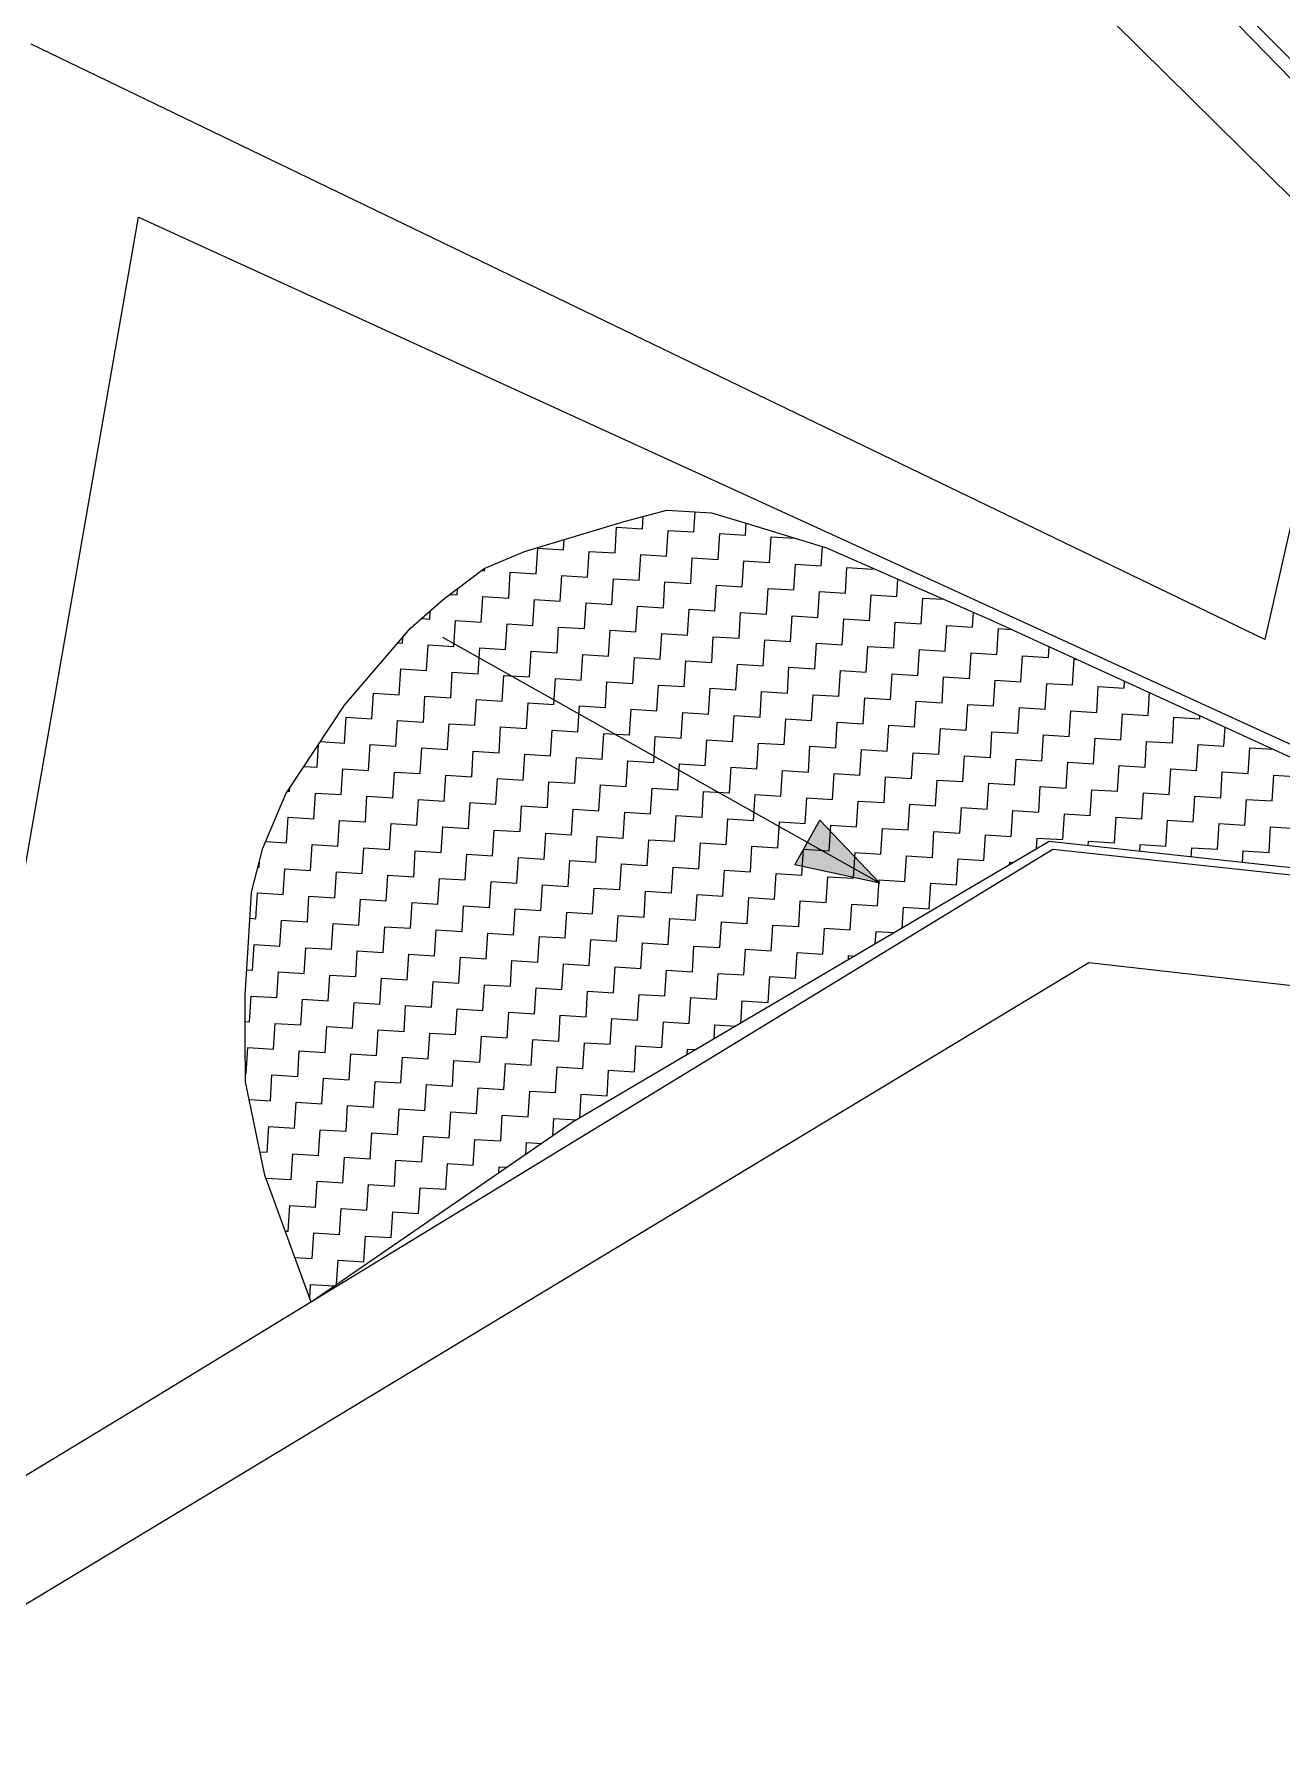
# Model space of a CAD drawing. Header units: metres. Extents: x 278801 to 279668, y 2074665 to 2075564.
# Drawn here: x 279489.3 to 279545.5, y 2074991.9 to 2075069.1 of the extents above; entities that cross this region are included whole.
import ezdxf

# ---------------------------------------------------------------- set-up
doc = ezdxf.new("R2010")
doc.units = ezdxf.units.M
for name, color, linetype in [('POLY_HATCH', 12, 'Continuous'), ('POLY_ROAD', 30, 'Continuous'), ('V_BOUND_LINE', 7, 'Continuous')]:
    doc.layers.add(name, color=color, linetype=linetype)

msp = doc.modelspace()

# ---------------------------------------------------------------- hatches: boundary and pattern name
h = msp.add_hatch(color=256)
h.paths.add_polyline_path([(279524.117, 2075032.663), (279523.554, 2075031.663), (279527.386, 2075030.825)])
h.paths.add_polyline_path([(279527.386, 2075030.825), (279524.679, 2075033.663), (279524.117, 2075032.663)])

# ---------------------------------------------------------------- linework, layer by layer
for points in [[(279527.386, 2075030.825), (279507.689, 2075041.897)], [(279523.554, 2075031.663), (279524.679, 2075033.663)], [(279527.386, 2075030.825), (279524.679, 2075033.663)], [(279527.386, 2075030.825), (279523.554, 2075031.663)]]:
    msp.add_lwpolyline(points)
at = {"layer": 'POLY_HATCH'}
for p, q in [((279553.365, 2075060.42), (279516.886, 2075097.272)), ((279511.365, 2075045.782), (279515.861, 2075047.139)), ((279515.861, 2075047.139), (279517.783, 2075047.649)), ((279517.783, 2075047.649), (279519.792, 2075047.524)), ((279519.792, 2075047.524), (279521.4, 2075047.046)), ((279521.4, 2075047.046), (279524.986, 2075045.94)), ((279509.552, 2075045.013), (279511.365, 2075045.782)), ((279524.986, 2075045.94), (279532.347, 2075042.71)), ((279507.701, 2075043.617), (279509.552, 2075045.013)), ((279506.234, 2075042.323), (279507.701, 2075043.617)), ((279532.347, 2075042.71), (279546.072, 2075036.437)), ((279503.245, 2075038.857), (279506.234, 2075042.323)), ((279500.601, 2075034.864), (279503.245, 2075038.857)), ((279499.566, 2075032.41), (279500.601, 2075034.864)), ((279535.027, 2075032.708), (279513.568, 2075020.064)), ((279548.421, 2075031.243), (279535.027, 2075032.708)), ((279499.064, 2075030.425), (279499.566, 2075032.41)), ((279498.923, 2075028.167), (279499.064, 2075030.425)), ((279498.774, 2075025.783), (279498.923, 2075028.167)), ((279498.774, 2075023.767), (279498.774, 2075025.783)), ((279498.782, 2075021.877), (279498.774, 2075023.767)), ((279499.654, 2075017.666), (279498.782, 2075021.877)), ((279513.568, 2075020.064), (279501.748, 2075011.949)), ((279501.748, 2075011.949), (279499.654, 2075017.666))]:
    msp.add_line(p, q, dxfattribs=at)
at = {"layer": 'POLY_HATCH', "linetype": 'Continuous'}
for p, q in [((279516.681, 2075046.805), (279516.716, 2075047.366)), ((279519.005, 2075046.66), (279519.062, 2075047.57)), ((279513.123, 2075045.861), (279513.152, 2075046.322)), ((279515.447, 2075045.716), (279515.519, 2075046.878)), ((279515.519, 2075046.878), (279516.681, 2075046.805)), ((279517.771, 2075045.571), (279517.843, 2075046.733)), ((279517.843, 2075046.733), (279519.005, 2075046.66)), ((279520.095, 2075045.426), (279520.167, 2075046.588)), ((279520.167, 2075046.588), (279521.329, 2075046.516)), ((279521.329, 2075046.516), (279521.363, 2075047.057)), ((279522.418, 2075045.281), (279522.491, 2075046.443)), ((279522.491, 2075046.443), (279523.575, 2075046.375)), ((279511.888, 2075044.771), (279511.961, 2075045.933)), ((279511.961, 2075045.933), (279513.123, 2075045.861)), ((279514.212, 2075044.627), (279514.285, 2075045.788)), ((279514.285, 2075045.788), (279515.447, 2075045.716)), ((279516.536, 2075044.482), (279516.609, 2075045.643)), ((279516.609, 2075045.643), (279517.771, 2075045.571)), ((279524.742, 2075045.136), (279524.796, 2075045.999)), ((279509.434, 2075044.925), (279509.564, 2075044.916)), ((279509.564, 2075044.916), (279509.571, 2075045.021)), ((279510.654, 2075043.682), (279510.726, 2075044.844)), ((279510.726, 2075044.844), (279511.888, 2075044.771)), ((279518.86, 2075044.337), (279518.933, 2075045.499)), ((279518.933, 2075045.499), (279520.095, 2075045.426)), ((279521.184, 2075044.192), (279521.257, 2075045.354)), ((279521.257, 2075045.354), (279522.418, 2075045.281)), ((279523.508, 2075044.047), (279523.58, 2075045.209)), ((279523.58, 2075045.209), (279524.742, 2075045.136)), ((279525.832, 2075043.902), (279525.904, 2075045.064)), ((279525.904, 2075045.064), (279527.066, 2075044.991)), ((279527.066, 2075044.991), (279527.069, 2075045.026)), ((279508.33, 2075043.827), (279508.347, 2075044.105)), ((279512.978, 2075043.537), (279513.05, 2075044.699)), ((279513.05, 2075044.699), (279514.212, 2075044.627)), ((279515.302, 2075043.392), (279515.374, 2075044.554)), ((279515.374, 2075044.554), (279516.536, 2075044.482)), ((279517.626, 2075043.247), (279517.698, 2075044.409)), ((279517.698, 2075044.409), (279518.86, 2075044.337)), ((279519.95, 2075043.102), (279520.022, 2075044.264)), ((279520.022, 2075044.264), (279521.184, 2075044.192)), ((279522.274, 2075042.957), (279522.346, 2075044.119)), ((279522.346, 2075044.119), (279523.508, 2075044.047)), ((279528.156, 2075043.757), (279528.204, 2075044.528)), ((279508.006, 2075043.847), (279508.33, 2075043.827)), ((279509.419, 2075042.593), (279509.492, 2075043.754)), ((279509.492, 2075043.754), (279510.654, 2075043.682)), ((279511.743, 2075042.448), (279511.816, 2075043.61)), ((279511.816, 2075043.61), (279512.978, 2075043.537)), ((279514.067, 2075042.303), (279514.14, 2075043.465)), ((279514.14, 2075043.465), (279515.302, 2075043.392)), ((279516.391, 2075042.158), (279516.464, 2075043.32)), ((279516.464, 2075043.32), (279517.626, 2075043.247)), ((279524.597, 2075042.812), (279524.67, 2075043.974)), ((279524.67, 2075043.974), (279525.832, 2075043.902)), ((279526.921, 2075042.667), (279526.994, 2075043.829)), ((279526.994, 2075043.829), (279528.156, 2075043.757)), ((279529.245, 2075042.522), (279529.318, 2075043.684)), ((279529.318, 2075043.684), (279530.261, 2075043.625)), ((279506.729, 2075042.76), (279507.096, 2075042.737)), ((279507.096, 2075042.737), (279507.118, 2075043.104)), ((279508.185, 2075041.503), (279508.258, 2075042.665)), ((279508.258, 2075042.665), (279509.419, 2075042.593)), ((279510.509, 2075041.358), (279510.581, 2075042.52)), ((279510.581, 2075042.52), (279511.743, 2075042.448)), ((279518.715, 2075042.013), (279518.788, 2075043.175)), ((279518.788, 2075043.175), (279519.95, 2075043.102)), ((279521.039, 2075041.868), (279521.112, 2075043.03)), ((279521.112, 2075043.03), (279522.274, 2075042.957)), ((279523.363, 2075041.723), (279523.435, 2075042.885)), ((279523.435, 2075042.885), (279524.597, 2075042.812)), ((279525.687, 2075041.578), (279525.759, 2075042.74)), ((279525.759, 2075042.74), (279526.921, 2075042.667)), ((279528.011, 2075041.433), (279528.083, 2075042.595)), ((279528.083, 2075042.595), (279529.245, 2075042.522)), ((279530.335, 2075041.288), (279530.407, 2075042.45)), ((279530.407, 2075042.45), (279531.569, 2075042.377)), ((279531.569, 2075042.377), (279531.61, 2075043.033)), ((279505.861, 2075041.648), (279505.877, 2075041.91)), ((279512.833, 2075041.213), (279512.905, 2075042.375)), ((279512.905, 2075042.375), (279514.067, 2075042.303)), ((279515.157, 2075041.068), (279515.229, 2075042.23)), ((279515.229, 2075042.23), (279516.391, 2075042.158)), ((279517.481, 2075040.923), (279517.553, 2075042.085)), ((279517.553, 2075042.085), (279518.715, 2075042.013)), ((279519.805, 2075040.778), (279519.877, 2075041.94)), ((279519.877, 2075041.94), (279521.039, 2075041.868)), ((279522.129, 2075040.633), (279522.201, 2075041.795)), ((279522.201, 2075041.795), (279523.363, 2075041.723)), ((279532.659, 2075041.143), (279532.731, 2075042.305)), ((279532.731, 2075042.305), (279533.312, 2075042.269)), ((279505.662, 2075041.66), (279505.861, 2075041.648)), ((279506.951, 2075040.414), (279507.023, 2075041.576)), ((279507.023, 2075041.576), (279508.185, 2075041.503)), ((279509.274, 2075040.269), (279509.347, 2075041.431)), ((279509.347, 2075041.431), (279510.509, 2075041.358)), ((279511.598, 2075040.124), (279511.671, 2075041.286)), ((279511.671, 2075041.286), (279512.833, 2075041.213)), ((279513.922, 2075039.979), (279513.995, 2075041.141)), ((279513.995, 2075041.141), (279515.157, 2075041.068)), ((279516.246, 2075039.834), (279516.319, 2075040.996)), ((279516.319, 2075040.996), (279517.481, 2075040.923)), ((279524.452, 2075040.488), (279524.525, 2075041.65)), ((279524.525, 2075041.65), (279525.687, 2075041.578)), ((279526.776, 2075040.343), (279526.849, 2075041.505)), ((279526.849, 2075041.505), (279528.011, 2075041.433)), ((279529.1, 2075040.198), (279529.173, 2075041.36)), ((279529.173, 2075041.36), (279530.335, 2075041.288)), ((279531.424, 2075040.053), (279531.497, 2075041.215)), ((279531.497, 2075041.215), (279532.659, 2075041.143)), ((279533.748, 2075039.908), (279533.821, 2075041.07)), ((279533.821, 2075041.07), (279534.983, 2075040.998)), ((279534.983, 2075040.998), (279535.013, 2075041.491)), ((279536.072, 2075039.763), (279536.145, 2075040.925)), ((279536.145, 2075040.925), (279536.268, 2075040.918)), ((279505.716, 2075039.324), (279505.789, 2075040.486)), ((279505.789, 2075040.486), (279506.951, 2075040.414)), ((279508.04, 2075039.179), (279508.113, 2075040.341)), ((279508.113, 2075040.341), (279509.274, 2075040.269)), ((279510.364, 2075039.034), (279510.436, 2075040.196)), ((279510.436, 2075040.196), (279511.598, 2075040.124)), ((279518.57, 2075039.689), (279518.643, 2075040.851)), ((279518.643, 2075040.851), (279519.805, 2075040.778)), ((279520.894, 2075039.544), (279520.967, 2075040.706)), ((279520.967, 2075040.706), (279522.129, 2075040.633)), ((279523.218, 2075039.399), (279523.291, 2075040.561)), ((279523.291, 2075040.561), (279524.452, 2075040.488)), ((279525.542, 2075039.254), (279525.614, 2075040.416)), ((279525.614, 2075040.416), (279526.776, 2075040.343)), ((279527.866, 2075039.109), (279527.938, 2075040.271)), ((279527.938, 2075040.271), (279529.1, 2075040.198)), ((279504.482, 2075038.235), (279504.554, 2075039.397)), ((279504.554, 2075039.397), (279505.716, 2075039.324)), ((279512.688, 2075038.889), (279512.76, 2075040.051)), ((279512.76, 2075040.051), (279513.922, 2075039.979)), ((279515.012, 2075038.744), (279515.084, 2075039.906)), ((279515.084, 2075039.906), (279516.246, 2075039.834)), ((279517.336, 2075038.599), (279517.408, 2075039.761)), ((279517.408, 2075039.761), (279518.57, 2075039.689)), ((279519.66, 2075038.454), (279519.732, 2075039.616)), ((279519.732, 2075039.616), (279520.894, 2075039.544)), ((279521.984, 2075038.309), (279522.056, 2075039.471)), ((279522.056, 2075039.471), (279523.218, 2075039.399)), ((279530.19, 2075038.964), (279530.262, 2075040.126)), ((279530.262, 2075040.126), (279531.424, 2075040.053)), ((279532.514, 2075038.819), (279532.586, 2075039.981)), ((279532.586, 2075039.981), (279533.748, 2075039.908)), ((279534.838, 2075038.674), (279534.91, 2075039.836)), ((279534.91, 2075039.836), (279536.072, 2075039.763)), ((279537.162, 2075038.529), (279537.234, 2075039.691)), ((279537.234, 2075039.691), (279538.396, 2075039.618)), ((279538.396, 2075039.618), (279538.416, 2075039.936)), ((279539.485, 2075038.384), (279539.55, 2075039.418)), ((279506.806, 2075038.09), (279506.878, 2075039.252)), ((279506.878, 2075039.252), (279508.04, 2075039.179)), ((279509.13, 2075037.945), (279509.202, 2075039.107)), ((279509.202, 2075039.107), (279510.364, 2075039.034)), ((279511.453, 2075037.8), (279511.526, 2075038.962)), ((279511.526, 2075038.962), (279512.688, 2075038.889)), ((279513.777, 2075037.655), (279513.85, 2075038.817)), ((279513.85, 2075038.817), (279515.012, 2075038.744)), ((279516.101, 2075037.51), (279516.174, 2075038.672)), ((279516.174, 2075038.672), (279517.336, 2075038.599)), ((279524.307, 2075038.164), (279524.38, 2075039.326)), ((279524.38, 2075039.326), (279525.542, 2075039.254)), ((279526.631, 2075038.019), (279526.704, 2075039.181)), ((279526.704, 2075039.181), (279527.866, 2075039.109)), ((279528.955, 2075037.874), (279529.028, 2075039.036)), ((279529.028, 2075039.036), (279530.19, 2075038.964)), ((279531.279, 2075037.729), (279531.352, 2075038.891)), ((279531.352, 2075038.891), (279532.514, 2075038.819)), ((279533.603, 2075037.584), (279533.676, 2075038.746)), ((279533.676, 2075038.746), (279534.838, 2075038.674)), ((279535.927, 2075037.44), (279536, 2075038.601)), ((279536, 2075038.601), (279537.162, 2075038.529)), ((279503.247, 2075037.145), (279503.32, 2075038.307)), ((279503.32, 2075038.307), (279504.482, 2075038.235)), ((279505.571, 2075037), (279505.644, 2075038.162)), ((279505.644, 2075038.162), (279506.806, 2075038.09)), ((279507.895, 2075036.855), (279507.968, 2075038.017)), ((279507.968, 2075038.017), (279509.13, 2075037.945)), ((279510.219, 2075036.71), (279510.291, 2075037.872)), ((279510.291, 2075037.872), (279511.453, 2075037.8)), ((279518.425, 2075037.365), (279518.498, 2075038.527)), ((279518.498, 2075038.527), (279519.66, 2075038.454)), ((279520.749, 2075037.22), (279520.822, 2075038.382)), ((279520.822, 2075038.382), (279521.984, 2075038.309)), ((279523.073, 2075037.075), (279523.146, 2075038.237)), ((279523.146, 2075038.237), (279524.307, 2075038.164)), ((279525.397, 2075036.93), (279525.469, 2075038.092)), ((279525.469, 2075038.092), (279526.631, 2075038.019)), ((279527.721, 2075036.785), (279527.793, 2075037.947)), ((279527.793, 2075037.947), (279528.955, 2075037.874)), ((279538.251, 2075037.295), (279538.324, 2075038.456)), ((279538.324, 2075038.456), (279539.485, 2075038.384)), ((279540.575, 2075037.15), (279540.647, 2075038.312)), ((279540.647, 2075038.312), (279541.809, 2075038.239)), ((279541.809, 2075038.239), (279541.818, 2075038.381)), ((279542.899, 2075037.005), (279542.952, 2075037.863)), ((279502.013, 2075036.056), (279502.078, 2075037.094)), ((279502.156, 2075037.213), (279503.247, 2075037.145)), ((279504.337, 2075035.911), (279504.409, 2075037.073)), ((279504.409, 2075037.073), (279505.571, 2075037)), ((279512.543, 2075036.565), (279512.615, 2075037.727)), ((279512.615, 2075037.727), (279513.777, 2075037.655)), ((279514.867, 2075036.42), (279514.939, 2075037.582)), ((279514.939, 2075037.582), (279516.101, 2075037.51)), ((279517.191, 2075036.275), (279517.263, 2075037.437)), ((279517.263, 2075037.437), (279518.425, 2075037.365)), ((279519.515, 2075036.13), (279519.587, 2075037.292)), ((279519.587, 2075037.292), (279520.749, 2075037.22)), ((279521.839, 2075035.985), (279521.911, 2075037.147)), ((279521.911, 2075037.147), (279523.073, 2075037.075)), ((279530.045, 2075036.64), (279530.117, 2075037.802)), ((279530.117, 2075037.802), (279531.279, 2075037.729)), ((279532.369, 2075036.495), (279532.441, 2075037.657)), ((279532.441, 2075037.657), (279533.603, 2075037.584)), ((279534.693, 2075036.35), (279534.765, 2075037.512)), ((279534.765, 2075037.512), (279535.927, 2075037.44)), ((279537.017, 2075036.205), (279537.089, 2075037.367)), ((279537.089, 2075037.367), (279538.251, 2075037.295)), ((279539.341, 2075036.06), (279539.413, 2075037.222)), ((279539.413, 2075037.222), (279540.575, 2075037.15)), ((279541.664, 2075035.915), (279541.737, 2075037.077)), ((279541.737, 2075037.077), (279542.899, 2075037.005)), ((279506.661, 2075035.766), (279506.733, 2075036.928)), ((279506.733, 2075036.928), (279507.895, 2075036.855)), ((279508.985, 2075035.621), (279509.057, 2075036.783)), ((279509.057, 2075036.783), (279510.219, 2075036.71)), ((279511.308, 2075035.476), (279511.381, 2075036.638)), ((279511.381, 2075036.638), (279512.543, 2075036.565)), ((279513.632, 2075035.331), (279513.705, 2075036.493)), ((279513.705, 2075036.493), (279514.867, 2075036.42)), ((279515.956, 2075035.186), (279516.029, 2075036.348)), ((279516.029, 2075036.348), (279517.191, 2075036.275)), ((279524.163, 2075035.84), (279524.235, 2075037.002)), ((279524.235, 2075037.002), (279525.397, 2075036.93)), ((279526.486, 2075035.695), (279526.559, 2075036.857)), ((279526.559, 2075036.857), (279527.721, 2075036.785)), ((279528.81, 2075035.55), (279528.883, 2075036.712)), ((279528.883, 2075036.712), (279530.045, 2075036.64)), ((279531.134, 2075035.406), (279531.207, 2075036.567)), ((279531.207, 2075036.567), (279532.369, 2075036.495)), ((279533.458, 2075035.261), (279533.531, 2075036.423)), ((279533.531, 2075036.423), (279534.693, 2075036.35)), ((279535.782, 2075035.116), (279535.855, 2075036.278)), ((279535.855, 2075036.278), (279537.017, 2075036.205)), ((279543.988, 2075035.77), (279544.061, 2075036.932)), ((279544.061, 2075036.932), (279545.135, 2075036.865)), ((279501.414, 2075036.093), (279502.013, 2075036.056)), ((279503.102, 2075034.821), (279503.175, 2075035.983)), ((279503.175, 2075035.983), (279504.337, 2075035.911)), ((279505.426, 2075034.676), (279505.499, 2075035.838)), ((279505.499, 2075035.838), (279506.661, 2075035.766)), ((279507.75, 2075034.531), (279507.823, 2075035.693)), ((279507.823, 2075035.693), (279508.985, 2075035.621)), ((279510.074, 2075034.386), (279510.147, 2075035.548)), ((279510.147, 2075035.548), (279511.308, 2075035.476)), ((279518.28, 2075035.041), (279518.353, 2075036.203)), ((279518.353, 2075036.203), (279519.515, 2075036.13)), ((279520.604, 2075034.896), (279520.677, 2075036.058)), ((279520.677, 2075036.058), (279521.839, 2075035.985)), ((279522.928, 2075034.751), (279523.001, 2075035.913)), ((279523.001, 2075035.913), (279524.163, 2075035.84)), ((279525.252, 2075034.606), (279525.324, 2075035.768)), ((279525.324, 2075035.768), (279526.486, 2075035.695)), ((279527.576, 2075034.461), (279527.648, 2075035.623)), ((279527.648, 2075035.623), (279528.81, 2075035.55)), ((279538.106, 2075034.971), (279538.179, 2075036.133)), ((279538.179, 2075036.133), (279539.341, 2075036.06)), ((279540.43, 2075034.826), (279540.502, 2075035.988)), ((279540.502, 2075035.988), (279541.664, 2075035.915)), ((279542.754, 2075034.681), (279542.826, 2075035.843)), ((279542.826, 2075035.843), (279543.988, 2075035.77)), ((279545.078, 2075034.536), (279545.15, 2075035.698)), ((279545.15, 2075035.698), (279546.312, 2075035.625)), ((279500.673, 2075034.973), (279500.778, 2075034.966)), ((279500.778, 2075034.966), (279500.79, 2075035.15)), ((279501.868, 2075033.732), (279501.94, 2075034.894)), ((279501.94, 2075034.894), (279503.102, 2075034.821)), ((279504.192, 2075033.587), (279504.264, 2075034.749)), ((279504.264, 2075034.749), (279505.426, 2075034.676)), ((279512.398, 2075034.241), (279512.47, 2075035.403)), ((279512.47, 2075035.403), (279513.632, 2075035.331)), ((279514.722, 2075034.096), (279514.794, 2075035.258)), ((279514.794, 2075035.258), (279515.956, 2075035.186)), ((279517.046, 2075033.951), (279517.118, 2075035.113)), ((279517.118, 2075035.113), (279518.28, 2075035.041)), ((279519.37, 2075033.806), (279519.442, 2075034.968)), ((279519.442, 2075034.968), (279520.604, 2075034.896)), ((279521.694, 2075033.661), (279521.766, 2075034.823)), ((279521.766, 2075034.823), (279522.928, 2075034.751)), ((279529.9, 2075034.316), (279529.972, 2075035.478)), ((279529.972, 2075035.478), (279531.134, 2075035.406)), ((279532.224, 2075034.171), (279532.296, 2075035.333)), ((279532.296, 2075035.333), (279533.458, 2075035.261)), ((279534.548, 2075034.026), (279534.62, 2075035.188)), ((279534.62, 2075035.188), (279535.782, 2075035.116)), ((279536.872, 2075033.881), (279536.944, 2075035.043)), ((279536.944, 2075035.043), (279538.106, 2075034.971)), ((279539.196, 2075033.736), (279539.268, 2075034.898)), ((279539.268, 2075034.898), (279540.43, 2075034.826)), ((279541.519, 2075033.591), (279541.592, 2075034.753)), ((279541.592, 2075034.753), (279542.754, 2075034.681)), ((279506.516, 2075033.442), (279506.588, 2075034.604)), ((279506.588, 2075034.604), (279507.75, 2075034.531)), ((279508.84, 2075033.297), (279508.912, 2075034.459)), ((279508.912, 2075034.459), (279510.074, 2075034.386)), ((279511.164, 2075033.152), (279511.236, 2075034.314)), ((279511.236, 2075034.314), (279512.398, 2075034.241)), ((279513.487, 2075033.007), (279513.56, 2075034.169)), ((279513.56, 2075034.169), (279514.722, 2075034.096)), ((279515.811, 2075032.862), (279515.884, 2075034.024)), ((279515.884, 2075034.024), (279517.046, 2075033.951)), ((279524.018, 2075033.517), (279524.09, 2075034.678)), ((279524.09, 2075034.678), (279525.252, 2075034.606)), ((279526.341, 2075033.372), (279526.414, 2075034.533)), ((279526.414, 2075034.533), (279527.576, 2075034.461)), ((279528.665, 2075033.227), (279528.738, 2075034.389)), ((279528.738, 2075034.389), (279529.9, 2075034.316)), ((279530.989, 2075033.082), (279531.062, 2075034.244)), ((279531.062, 2075034.244), (279532.224, 2075034.171)), ((279533.313, 2075032.937), (279533.386, 2075034.099)), ((279533.386, 2075034.099), (279534.548, 2075034.026)), ((279543.843, 2075033.446), (279543.916, 2075034.608)), ((279543.916, 2075034.608), (279545.078, 2075034.536)), ((279500.633, 2075032.642), (279500.706, 2075033.804)), ((279500.706, 2075033.804), (279501.868, 2075033.732)), ((279502.957, 2075032.497), (279503.03, 2075033.659)), ((279503.03, 2075033.659), (279504.192, 2075033.587)), ((279505.281, 2075032.352), (279505.354, 2075033.514)), ((279505.354, 2075033.514), (279506.516, 2075033.442)), ((279507.605, 2075032.207), (279507.678, 2075033.369)), ((279507.678, 2075033.369), (279508.84, 2075033.297)), ((279509.929, 2075032.062), (279510.002, 2075033.224)), ((279510.002, 2075033.224), (279511.164, 2075033.152)), ((279518.135, 2075032.717), (279518.208, 2075033.879)), ((279518.208, 2075033.879), (279519.37, 2075033.806)), ((279520.459, 2075032.572), (279520.532, 2075033.734)), ((279520.532, 2075033.734), (279521.694, 2075033.661)), ((279522.783, 2075032.427), (279522.856, 2075033.589)), ((279522.856, 2075033.589), (279524.018, 2075033.517)), ((279525.107, 2075032.282), (279525.18, 2075033.444)), ((279525.18, 2075033.444), (279526.341, 2075033.372)), ((279527.431, 2075032.137), (279527.503, 2075033.299)), ((279527.503, 2075033.299), (279528.665, 2075033.227)), ((279535.637, 2075032.792), (279535.71, 2075033.954)), ((279535.71, 2075033.954), (279536.872, 2075033.881)), ((279537.961, 2075032.647), (279538.034, 2075033.809)), ((279538.034, 2075033.809), (279539.196, 2075033.736)), ((279540.285, 2075032.502), (279540.357, 2075033.664)), ((279540.357, 2075033.664), (279541.519, 2075033.591)), ((279542.609, 2075032.357), (279542.681, 2075033.519)), ((279542.681, 2075033.519), (279543.843, 2075033.446)), ((279544.933, 2075032.212), (279545.005, 2075033.374)), ((279545.005, 2075033.374), (279546.167, 2075033.301)), ((279499.689, 2075032.701), (279500.633, 2075032.642)), ((279501.723, 2075031.408), (279501.795, 2075032.57)), ((279501.795, 2075032.57), (279502.957, 2075032.497)), ((279504.047, 2075031.263), (279504.119, 2075032.425)), ((279504.119, 2075032.425), (279505.281, 2075032.352)), ((279512.253, 2075031.917), (279512.325, 2075033.079)), ((279512.325, 2075033.079), (279513.487, 2075033.007)), ((279514.577, 2075031.772), (279514.649, 2075032.934)), ((279514.649, 2075032.934), (279515.811, 2075032.862)), ((279516.901, 2075031.627), (279516.973, 2075032.789)), ((279516.973, 2075032.789), (279518.135, 2075032.717)), ((279519.225, 2075031.483), (279519.297, 2075032.644)), ((279519.297, 2075032.644), (279520.459, 2075032.572)), ((279521.549, 2075031.338), (279521.621, 2075032.5)), ((279521.621, 2075032.5), (279522.783, 2075032.427)), ((279529.755, 2075031.992), (279529.827, 2075033.154)), ((279529.827, 2075033.154), (279530.989, 2075033.082)), ((279532.079, 2075031.847), (279532.151, 2075033.009)), ((279532.151, 2075033.009), (279533.313, 2075032.937)), ((279534.444, 2075032.365), (279534.475, 2075032.864)), ((279534.475, 2075032.864), (279535.637, 2075032.792)), ((279536.786, 2075032.516), (279536.799, 2075032.719)), ((279536.799, 2075032.719), (279537.961, 2075032.647)), ((279539.104, 2075032.262), (279539.123, 2075032.574)), ((279539.123, 2075032.574), (279540.285, 2075032.502)), ((279541.421, 2075032.009), (279541.447, 2075032.429)), ((279541.447, 2075032.429), (279542.609, 2075032.357)), ((279499.399, 2075031.553), (279499.415, 2075031.816)), ((279506.371, 2075031.118), (279506.443, 2075032.28)), ((279506.443, 2075032.28), (279507.605, 2075032.207)), ((279508.695, 2075030.973), (279508.767, 2075032.135)), ((279508.767, 2075032.135), (279509.929, 2075032.062)), ((279511.019, 2075030.828), (279511.091, 2075031.99)), ((279511.091, 2075031.99), (279512.253, 2075031.917)), ((279513.342, 2075030.683), (279513.415, 2075031.845)), ((279513.415, 2075031.845), (279514.577, 2075031.772)), ((279515.666, 2075030.538), (279515.739, 2075031.7)), ((279515.739, 2075031.7), (279516.901, 2075031.627)), ((279523.873, 2075031.193), (279523.945, 2075032.355)), ((279523.945, 2075032.355), (279525.107, 2075032.282)), ((279526.197, 2075031.048), (279526.269, 2075032.21)), ((279526.269, 2075032.21), (279527.431, 2075032.137)), ((279528.52, 2075030.903), (279528.593, 2075032.065)), ((279528.593, 2075032.065), (279529.755, 2075031.992)), ((279530.844, 2075030.758), (279530.917, 2075031.92)), ((279530.917, 2075031.92), (279532.079, 2075031.847)), ((279533.233, 2075031.651), (279533.241, 2075031.775)), ((279533.241, 2075031.775), (279533.423, 2075031.763)), ((279543.738, 2075031.755), (279543.771, 2075032.284)), ((279543.771, 2075032.284), (279544.933, 2075032.212)), ((279499.35, 2075031.556), (279499.399, 2075031.553)), ((279500.488, 2075030.318), (279500.561, 2075031.48)), ((279500.561, 2075031.48), (279501.723, 2075031.408)), ((279502.812, 2075030.173), (279502.885, 2075031.335)), ((279502.885, 2075031.335), (279504.047, 2075031.263)), ((279505.136, 2075030.028), (279505.209, 2075031.19)), ((279505.209, 2075031.19), (279506.371, 2075031.118)), ((279507.46, 2075029.883), (279507.533, 2075031.045)), ((279507.533, 2075031.045), (279508.695, 2075030.973)), ((279509.784, 2075029.738), (279509.857, 2075030.9)), ((279509.857, 2075030.9), (279511.019, 2075030.828)), ((279517.99, 2075030.393), (279518.063, 2075031.555)), ((279518.063, 2075031.555), (279519.225, 2075031.483)), ((279520.314, 2075030.248), (279520.387, 2075031.41)), ((279520.387, 2075031.41), (279521.549, 2075031.338)), ((279522.638, 2075030.103), (279522.711, 2075031.265)), ((279522.711, 2075031.265), (279523.873, 2075031.193)), ((279524.962, 2075029.958), (279525.035, 2075031.12)), ((279525.035, 2075031.12), (279526.197, 2075031.048)), ((279527.286, 2075029.813), (279527.358, 2075030.975)), ((279527.358, 2075030.975), (279528.52, 2075030.903)), ((279499.254, 2075029.229), (279499.326, 2075030.391)), ((279499.326, 2075030.391), (279500.488, 2075030.318)), ((279501.578, 2075029.084), (279501.65, 2075030.246)), ((279501.65, 2075030.246), (279502.812, 2075030.173)), ((279503.902, 2075028.939), (279503.974, 2075030.101)), ((279503.974, 2075030.101), (279505.136, 2075030.028)), ((279512.108, 2075029.594), (279512.181, 2075030.755)), ((279512.181, 2075030.755), (279513.342, 2075030.683)), ((279514.432, 2075029.449), (279514.504, 2075030.61)), ((279514.504, 2075030.61), (279515.666, 2075030.538)), ((279516.756, 2075029.304), (279516.828, 2075030.466)), ((279516.828, 2075030.466), (279517.99, 2075030.393)), ((279519.08, 2075029.159), (279519.152, 2075030.321)), ((279519.152, 2075030.321), (279520.314, 2075030.248)), ((279521.404, 2075029.014), (279521.476, 2075030.176)), ((279521.476, 2075030.176), (279522.638, 2075030.103)), ((279529.61, 2075029.668), (279529.682, 2075030.83)), ((279529.682, 2075030.83), (279530.844, 2075030.758)), ((279506.226, 2075028.794), (279506.298, 2075029.956)), ((279506.298, 2075029.956), (279507.46, 2075029.883)), ((279508.55, 2075028.649), (279508.622, 2075029.811)), ((279508.622, 2075029.811), (279509.784, 2075029.738)), ((279510.874, 2075028.504), (279510.946, 2075029.666)), ((279510.946, 2075029.666), (279512.108, 2075029.594)), ((279513.197, 2075028.359), (279513.27, 2075029.521)), ((279513.27, 2075029.521), (279514.432, 2075029.449)), ((279515.521, 2075028.214), (279515.594, 2075029.376)), ((279515.594, 2075029.376), (279516.756, 2075029.304)), ((279523.728, 2075028.869), (279523.8, 2075030.031)), ((279523.8, 2075030.031), (279524.962, 2075029.958)), ((279526.052, 2075028.724), (279526.124, 2075029.886)), ((279526.124, 2075029.886), (279527.286, 2075029.813)), ((279528.389, 2075028.797), (279528.448, 2075029.741)), ((279528.448, 2075029.741), (279529.61, 2075029.668)), ((279498.99, 2075029.245), (279499.254, 2075029.229)), ((279500.343, 2075027.994), (279500.416, 2075029.156)), ((279500.416, 2075029.156), (279501.578, 2075029.084)), ((279502.667, 2075027.849), (279502.74, 2075029.011)), ((279502.74, 2075029.011), (279503.902, 2075028.939)), ((279504.991, 2075027.704), (279505.064, 2075028.866)), ((279505.064, 2075028.866), (279506.226, 2075028.794)), ((279507.315, 2075027.56), (279507.388, 2075028.721)), ((279507.388, 2075028.721), (279508.55, 2075028.649)), ((279509.639, 2075027.415), (279509.712, 2075028.577)), ((279509.712, 2075028.577), (279510.874, 2075028.504)), ((279517.845, 2075028.069), (279517.918, 2075029.231)), ((279517.918, 2075029.231), (279519.08, 2075029.159)), ((279520.169, 2075027.924), (279520.242, 2075029.086)), ((279520.242, 2075029.086), (279521.404, 2075029.014)), ((279522.493, 2075027.779), (279522.566, 2075028.941)), ((279522.566, 2075028.941), (279523.728, 2075028.869)), ((279524.817, 2075027.634), (279524.89, 2075028.796)), ((279524.89, 2075028.796), (279526.052, 2075028.724)), ((279527.178, 2075028.083), (279527.214, 2075028.651)), ((279527.214, 2075028.651), (279528.053, 2075028.599)), ((279499.109, 2075026.905), (279499.181, 2075028.067)), ((279499.181, 2075028.067), (279500.343, 2075027.994)), ((279501.433, 2075026.76), (279501.505, 2075027.922)), ((279501.505, 2075027.922), (279502.667, 2075027.849)), ((279511.963, 2075027.27), (279512.036, 2075028.432)), ((279512.036, 2075028.432), (279513.197, 2075028.359)), ((279514.287, 2075027.125), (279514.359, 2075028.287)), ((279514.359, 2075028.287), (279515.521, 2075028.214)), ((279516.611, 2075026.98), (279516.683, 2075028.142)), ((279516.683, 2075028.142), (279517.845, 2075028.069)), ((279518.935, 2075026.835), (279519.007, 2075027.997)), ((279519.007, 2075027.997), (279520.169, 2075027.924)), ((279521.259, 2075026.69), (279521.331, 2075027.852)), ((279521.331, 2075027.852), (279522.493, 2075027.779)), ((279503.757, 2075026.615), (279503.829, 2075027.777)), ((279503.829, 2075027.777), (279504.991, 2075027.704)), ((279506.081, 2075026.47), (279506.153, 2075027.632)), ((279506.153, 2075027.632), (279507.315, 2075027.56)), ((279508.405, 2075026.325), (279508.477, 2075027.487)), ((279508.477, 2075027.487), (279509.639, 2075027.415)), ((279510.729, 2075026.18), (279510.801, 2075027.342)), ((279510.801, 2075027.342), (279511.963, 2075027.27)), ((279513.053, 2075026.035), (279513.125, 2075027.197)), ((279513.125, 2075027.197), (279514.287, 2075027.125)), ((279515.376, 2075025.89), (279515.449, 2075027.052)), ((279515.449, 2075027.052), (279516.611, 2075026.98)), ((279523.583, 2075026.545), (279523.655, 2075027.707)), ((279523.655, 2075027.707), (279524.817, 2075027.634)), ((279525.967, 2075027.37), (279525.979, 2075027.562)), ((279525.979, 2075027.562), (279526.263, 2075027.544)), ((279498.845, 2075026.921), (279499.109, 2075026.905)), ((279500.198, 2075025.671), (279500.271, 2075026.832)), ((279500.271, 2075026.832), (279501.433, 2075026.76)), ((279502.522, 2075025.526), (279502.595, 2075026.687)), ((279502.595, 2075026.687), (279503.757, 2075026.615)), ((279504.846, 2075025.381), (279504.919, 2075026.543)), ((279504.919, 2075026.543), (279506.081, 2075026.47)), ((279507.17, 2075025.236), (279507.243, 2075026.398)), ((279507.243, 2075026.398), (279508.405, 2075026.325)), ((279509.494, 2075025.091), (279509.567, 2075026.253)), ((279509.567, 2075026.253), (279510.729, 2075026.18)), ((279517.7, 2075025.745), (279517.773, 2075026.907)), ((279517.773, 2075026.907), (279518.935, 2075026.835)), ((279520.024, 2075025.6), (279520.097, 2075026.762)), ((279520.097, 2075026.762), (279521.259, 2075026.69)), ((279522.348, 2075025.455), (279522.421, 2075026.617)), ((279522.421, 2075026.617), (279523.583, 2075026.545)), ((279498.964, 2075024.581), (279499.037, 2075025.743)), ((279499.037, 2075025.743), (279500.198, 2075025.671)), ((279501.288, 2075024.436), (279501.36, 2075025.598)), ((279501.36, 2075025.598), (279502.522, 2075025.526)), ((279511.818, 2075024.946), (279511.891, 2075026.108)), ((279511.891, 2075026.108), (279513.053, 2075026.035)), ((279514.142, 2075024.801), (279514.214, 2075025.963)), ((279514.214, 2075025.963), (279515.376, 2075025.89)), ((279516.466, 2075024.656), (279516.538, 2075025.818)), ((279516.538, 2075025.818), (279517.7, 2075025.745)), ((279518.79, 2075024.511), (279518.862, 2075025.673)), ((279518.862, 2075025.673), (279520.024, 2075025.6)), ((279521.123, 2075024.516), (279521.186, 2075025.528)), ((279521.186, 2075025.528), (279522.348, 2075025.455)), ((279503.612, 2075024.291), (279503.684, 2075025.453)), ((279503.684, 2075025.453), (279504.846, 2075025.381)), ((279505.936, 2075024.146), (279506.008, 2075025.308)), ((279506.008, 2075025.308), (279507.17, 2075025.236)), ((279508.26, 2075024.001), (279508.332, 2075025.163)), ((279508.332, 2075025.163), (279509.494, 2075025.091)), ((279510.584, 2075023.856), (279510.656, 2075025.018)), ((279510.656, 2075025.018), (279511.818, 2075024.946)), ((279512.908, 2075023.711), (279512.98, 2075024.873)), ((279512.98, 2075024.873), (279514.142, 2075024.801)), ((279515.231, 2075023.566), (279515.304, 2075024.728)), ((279515.304, 2075024.728), (279516.466, 2075024.656)), ((279498.774, 2075024.593), (279498.964, 2075024.581)), ((279500.054, 2075023.347), (279500.126, 2075024.509)), ((279500.126, 2075024.509), (279501.288, 2075024.436)), ((279502.377, 2075023.202), (279502.45, 2075024.364)), ((279502.45, 2075024.364), (279503.612, 2075024.291)), ((279504.701, 2075023.057), (279504.774, 2075024.219)), ((279504.774, 2075024.219), (279505.936, 2075024.146)), ((279507.025, 2075022.912), (279507.098, 2075024.074)), ((279507.098, 2075024.074), (279508.26, 2075024.001)), ((279509.349, 2075022.767), (279509.422, 2075023.929)), ((279509.422, 2075023.929), (279510.584, 2075023.856)), ((279517.555, 2075023.421), (279517.628, 2075024.583)), ((279517.628, 2075024.583), (279518.79, 2075024.511)), ((279519.912, 2075023.802), (279519.952, 2075024.438)), ((279519.952, 2075024.438), (279520.892, 2075024.38)), ((279498.819, 2075022.257), (279498.892, 2075023.419)), ((279498.892, 2075023.419), (279500.054, 2075023.347)), ((279501.143, 2075022.112), (279501.215, 2075023.274)), ((279501.215, 2075023.274), (279502.377, 2075023.202)), ((279511.673, 2075022.622), (279511.746, 2075023.784)), ((279511.746, 2075023.784), (279512.908, 2075023.711)), ((279513.997, 2075022.477), (279514.07, 2075023.639)), ((279514.07, 2075023.639), (279515.231, 2075023.566)), ((279516.321, 2075022.332), (279516.393, 2075023.494)), ((279516.393, 2075023.494), (279517.555, 2075023.421)), ((279518.701, 2075023.088), (279518.717, 2075023.349)), ((279518.717, 2075023.349), (279519.102, 2075023.325)), ((279503.467, 2075021.967), (279503.539, 2075023.129)), ((279503.539, 2075023.129), (279504.701, 2075023.057)), ((279505.791, 2075021.822), (279505.863, 2075022.984)), ((279505.863, 2075022.984), (279507.025, 2075022.912)), ((279508.115, 2075021.677), (279508.187, 2075022.839)), ((279508.187, 2075022.839), (279509.349, 2075022.767)), ((279510.439, 2075021.532), (279510.511, 2075022.694)), ((279510.511, 2075022.694), (279511.673, 2075022.622)), ((279512.763, 2075021.387), (279512.835, 2075022.549)), ((279512.835, 2075022.549), (279513.997, 2075022.477)), ((279515.087, 2075021.242), (279515.159, 2075022.404)), ((279515.159, 2075022.404), (279516.321, 2075022.332)), ((279498.781, 2075022.259), (279498.819, 2075022.257)), ((279499.909, 2075021.023), (279499.981, 2075022.185)), ((279499.981, 2075022.185), (279501.143, 2075022.112)), ((279502.232, 2075020.878), (279502.305, 2075022.04)), ((279502.305, 2075022.04), (279503.467, 2075021.967)), ((279504.556, 2075020.733), (279504.629, 2075021.895)), ((279504.629, 2075021.895), (279505.791, 2075021.822)), ((279506.88, 2075020.588), (279506.953, 2075021.75)), ((279506.953, 2075021.75), (279508.115, 2075021.677)), ((279498.947, 2075021.083), (279499.909, 2075021.023)), ((279500.998, 2075019.788), (279501.071, 2075020.95)), ((279501.071, 2075020.95), (279502.232, 2075020.878)), ((279509.204, 2075020.443), (279509.277, 2075021.605)), ((279509.277, 2075021.605), (279510.439, 2075021.532)), ((279511.528, 2075020.298), (279511.601, 2075021.46)), ((279511.601, 2075021.46), (279512.763, 2075021.387)), ((279513.857, 2075020.234), (279513.925, 2075021.315)), ((279513.925, 2075021.315), (279515.087, 2075021.242)), ((279503.322, 2075019.643), (279503.394, 2075020.805)), ((279503.394, 2075020.805), (279504.556, 2075020.733)), ((279505.646, 2075019.498), (279505.718, 2075020.66)), ((279505.718, 2075020.66), (279506.88, 2075020.588)), ((279507.97, 2075019.353), (279508.042, 2075020.515)), ((279508.042, 2075020.515), (279509.204, 2075020.443)), ((279510.294, 2075019.208), (279510.366, 2075020.37)), ((279510.366, 2075020.37), (279511.528, 2075020.298)), ((279512.64, 2075019.427), (279512.69, 2075020.225)), ((279512.69, 2075020.225), (279513.732, 2075020.16)), ((279499.764, 2075018.699), (279499.836, 2075019.861)), ((279499.836, 2075019.861), (279500.998, 2075019.788)), ((279502.087, 2075018.554), (279502.16, 2075019.716)), ((279502.16, 2075019.716), (279503.322, 2075019.643)), ((279504.411, 2075018.409), (279504.484, 2075019.571)), ((279504.484, 2075019.571), (279505.646, 2075019.498)), ((279506.735, 2075018.264), (279506.808, 2075019.426)), ((279506.808, 2075019.426), (279507.97, 2075019.353)), ((279499.436, 2075018.719), (279499.764, 2075018.699)), ((279500.853, 2075017.464), (279500.926, 2075018.626)), ((279500.926, 2075018.626), (279502.087, 2075018.554)), ((279509.059, 2075018.119), (279509.132, 2075019.281)), ((279509.132, 2075019.281), (279510.294, 2075019.208)), ((279511.422, 2075018.59), (279511.456, 2075019.136)), ((279511.456, 2075019.136), (279512.153, 2075019.092)), ((279503.177, 2075017.319), (279503.249, 2075018.481)), ((279503.249, 2075018.481), (279504.411, 2075018.409)), ((279505.501, 2075017.174), (279505.573, 2075018.336)), ((279505.573, 2075018.336), (279506.735, 2075018.264)), ((279507.825, 2075017.029), (279507.897, 2075018.191)), ((279507.897, 2075018.191), (279509.059, 2075018.119)), ((279510.203, 2075017.754), (279510.221, 2075018.046)), ((279510.221, 2075018.046), (279510.595, 2075018.023)), ((279499.701, 2075017.536), (279500.853, 2075017.464)), ((279501.943, 2075016.23), (279502.015, 2075017.392)), ((279502.015, 2075017.392), (279503.177, 2075017.319)), ((279504.266, 2075016.085), (279504.339, 2075017.247)), ((279504.339, 2075017.247), (279505.501, 2075017.174)), ((279506.59, 2075015.94), (279506.663, 2075017.102)), ((279506.663, 2075017.102), (279507.825, 2075017.029)), ((279500.708, 2075015.14), (279500.781, 2075016.302)), ((279500.781, 2075016.302), (279501.943, 2075016.23)), ((279508.984, 2075016.917), (279508.987, 2075016.957)), ((279508.987, 2075016.957), (279509.038, 2075016.954)), ((279503.032, 2075014.995), (279503.104, 2075016.157)), ((279503.104, 2075016.157), (279504.266, 2075016.085)), ((279505.356, 2075014.85), (279505.428, 2075016.012)), ((279505.428, 2075016.012), (279506.59, 2075015.94)), ((279500.576, 2075015.149), (279500.708, 2075015.14)), ((279501.798, 2075013.906), (279501.87, 2075015.068)), ((279501.87, 2075015.068), (279503.032, 2075014.995)), ((279504.121, 2075013.761), (279504.194, 2075014.923)), ((279504.194, 2075014.923), (279505.356, 2075014.85)), ((279501.013, 2075013.955), (279501.798, 2075013.906)), ((279502.891, 2075012.734), (279502.96, 2075013.833)), ((279502.96, 2075013.833), (279504.121, 2075013.761)), ((279501.686, 2075012.118), (279501.725, 2075012.744)), ((279501.725, 2075012.744), (279502.807, 2075012.676))]:
    msp.add_line(p, q, dxfattribs=at)
at = {"layer": 'POLY_ROAD'}
for p, q in [((279504.152, 2075103.002), (279548.643, 2075059.056)), ((279553, 2075059.794), (279512.438, 2075101.545)), ((279544.745, 2075041.81), (279489.121, 2075068.655)), ((279483.493, 2075000.85), (279493.966, 2075060.845)), ((279493.966, 2075060.845), (279548.205, 2075036.036)), ((279548.643, 2075059.056), (279544.745, 2075041.81)), ((279535.183, 2075032.35), (279494.054, 2075007.255)), ((279548.044, 2075030.959), (279535.183, 2075032.35)), ((279494.054, 2075007.255), (279483.493, 2075000.85))]:
    msp.add_line(p, q, dxfattribs=at)
at = {"layer": 'V_BOUND_LINE', "ltscale": 10}
for p, q in [((279478.228, 2074991.901), (279536.815, 2075027.252)), ((279536.815, 2075027.252), (279625.815, 2075017.224))]:
    msp.add_line(p, q, dxfattribs=at)

doc.saveas('drawing.dxf')
